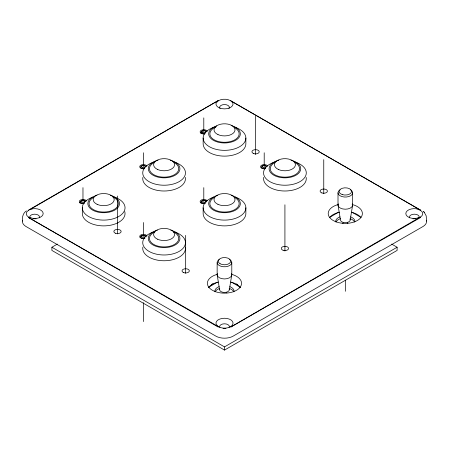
<?xml version="1.0" encoding="UTF-8"?>
<svg xmlns="http://www.w3.org/2000/svg" width="449" height="449" viewBox="0 0 449 449"><rect width="100%" height="100%" fill="white"/><g stroke="black" fill="none" stroke-linecap="round" stroke-linejoin="round"><path stroke-width="0.67" d="M22.45 221.104C22.085 217.355 22.933 212.989 26.379 210.873M229.349 289.611L231.791 274.721L231.791 262.564M350.209 219.875L352.65 204.98L352.65 192.823M218.556 326.743L218.225 327.057L28.36 217.439L218.556 326.743A8.402 4.849 0 0 0 230.444 326.743L232.004 325.514L232.863 324.189A8.542 4.933 0 0 0 224.5 318.246A8.542 4.933 0 0 0 216.137 324.189L217.726 326.182M29.634 209.767L218.225 100.576L28.36 210.194L32.884 208.729A8.542 4.933 0 0 1 43.177 213.561A8.542 4.933 0 0 1 32.884 218.388L28.691 217.12A8.402 4.849 0 0 1 28.691 210.261M419.366 217.585L230.775 327.057L420.64 217.439L420.309 217.12A8.402 4.849 0 0 0 420.309 210.261L416.116 208.729A8.542 4.933 0 0 0 405.823 213.561A8.542 4.933 0 0 0 416.116 218.388L420.309 217.12M391.663 244.093L397.112 247.236L397.112 250.424L224.506 350.08L51.899 250.424L51.899 247.236L57.354 244.093M211.277 284.644L213.079 283.605M208.847 287.124L217.305 282.241M329.673 217.367L338.737 212.136M51.899 247.236L224.506 346.892L397.112 247.236M230.444 100.643L420.64 210.194L230.444 100.643A8.402 4.849 0 0 0 218.556 100.643L216.137 102.933A8.542 4.933 0 0 0 224.5 108.871A8.542 4.933 0 0 0 232.863 102.933L231.274 101.171M351.853 212.136L360.917 217.367M236.46 283.953L237.661 284.644M231.633 282.241L240.092 287.124M423.267 211.367L423.996 212.029M424.254 212.298L426.202 215.879L426.55 221.104M423.794 211.821L424.468 212.523M219.589 289.611L217.148 274.721L217.148 262.564M345.332 280.204L345.332 291.283M338.007 192.823L338.007 204.98L340.449 219.875A4.883 2.817 0 0 0 345.966 222.67A4.883 2.817 0 0 0 350.046 219.146M323.757 159.642L323.757 193.564M284.919 204.783L284.919 250.997M264.208 152.767L264.208 166.691M255.576 116.291L255.576 154.551M245.867 138.017L245.867 143.798A21.361 12.331 0 0 1 224.506 156.129A21.361 12.331 0 0 1 203.15 143.798L203.15 138.017M245.867 207.775L245.867 213.556A21.361 12.331 0 0 1 224.506 225.886A21.361 12.331 0 0 1 203.15 213.556L203.15 207.775M224.506 346.892L224.506 350.08M203.795 117.885L203.795 131.81M203.795 187.643L203.795 201.567M185.673 235.377L185.673 273.284M143.383 152.767L143.383 166.691M143.383 222.524L143.383 236.449M143.383 302.705L143.383 321.579M117.492 196.017L117.492 233.923M82.97 187.643L82.97 201.567M82.324 207.775L82.324 213.556A21.361 12.331 0 0 0 105.363 225.847A21.361 12.331 0 0 0 124.777 211.625M261.251 167.522A3.418 1.976 0 0 1 261.789 167.118M265.578 168.487A2.745 1.583 0 0 1 261.722 167.786A2.745 1.583 0 0 1 263.271 165.63A2.745 1.583 0 0 1 266.858 166.708M200.495 202.881A3.418 1.976 0 0 1 201.377 201.994M205.165 203.363A2.745 1.583 0 0 1 201.219 202.538A2.745 1.583 0 0 1 203.318 200.434A2.745 1.583 0 0 1 206.534 201.994M200.495 133.123A3.418 1.976 0 0 1 201.377 132.236M205.165 133.606A2.745 1.583 0 0 1 201.309 132.904A2.745 1.583 0 0 1 202.858 130.749A2.745 1.583 0 0 1 206.445 131.826M140.425 167.522A3.418 1.976 0 0 1 140.969 167.118M144.752 168.487A2.745 1.583 0 0 1 140.896 167.786A2.745 1.583 0 0 1 142.445 165.63A2.745 1.583 0 0 1 146.032 166.708M79.669 202.881A3.418 1.976 0 0 1 80.556 201.994M84.339 203.363A2.745 1.583 0 0 1 80.483 202.662A2.745 1.583 0 0 1 82.032 200.507A2.745 1.583 0 0 1 85.619 201.584M140.082 237.757A3.418 1.976 0 0 1 140.969 236.876M144.752 238.245A2.745 1.583 0 0 1 140.806 237.414A2.745 1.583 0 0 1 142.905 235.315A2.745 1.583 0 0 1 146.127 236.876M352.403 203.885A7.324 4.226 0 0 1 345.332 209.212A7.324 4.226 0 0 1 338.254 203.885M350.506 189.837A7.324 4.226 0 0 1 350.506 195.815A7.324 4.226 0 0 1 340.151 195.815A7.324 4.226 0 0 1 340.151 189.837M229.186 288.881A4.883 2.817 0 0 1 224.472 292.434A4.883 2.817 0 0 1 219.752 288.881M231.544 273.626A7.324 4.226 0 0 1 224.472 278.947A7.324 4.226 0 0 1 217.395 273.626M229.647 259.573A7.324 4.226 0 0 1 229.647 265.55A7.324 4.226 0 0 1 219.292 265.55A7.324 4.226 0 0 1 219.292 259.573M219.842 327.456A4.883 2.817 0 0 1 224.5 323.796A4.883 2.817 0 0 1 229.158 327.456M426.37 220.263A12.207 7.049 0 0 1 422.997 226.515L233.132 336.133A12.207 7.049 0 0 1 215.868 336.133L26.003 226.515A12.207 7.049 0 0 1 22.63 220.263M33.181 218.843A4.883 2.817 0 0 1 36.083 218.843M412.917 218.843A4.883 2.817 0 0 1 415.819 218.843M223.046 328.46A4.883 2.817 0 0 1 225.954 328.46M231.302 274.249A17.084 9.867 0 0 1 237.959 289.347A17.084 9.867 0 0 1 210.979 289.347A17.084 9.867 0 0 1 217.636 274.249M352.128 204.491A17.084 9.867 0 0 1 358.785 219.589A17.084 9.867 0 0 1 331.805 219.589A17.084 9.867 0 0 1 338.462 204.491M144.937 238.391A3.659 2.116 0 0 1 139.948 237.201A3.659 2.116 0 0 1 142.428 234.434A3.659 2.116 0 0 1 146.986 236.101M205.098 203.571A3.659 2.116 0 0 1 200.372 202.347A3.659 2.116 0 0 1 202.493 199.62A3.659 2.116 0 0 1 207.219 200.843M265.157 168.757A3.659 2.116 0 0 1 260.673 167.264A3.659 2.116 0 0 1 263.26 164.676A3.659 2.116 0 0 1 267.744 166.169M204.744 133.881A3.659 2.116 0 0 1 200.26 132.388A3.659 2.116 0 0 1 202.847 129.795A3.659 2.116 0 0 1 207.331 131.293M144.331 168.757A3.659 2.116 0 0 1 139.847 167.264A3.659 2.116 0 0 1 142.434 164.676A3.659 2.116 0 0 1 146.918 166.169M83.918 203.638A3.659 2.116 0 0 1 79.434 202.145A3.659 2.116 0 0 1 82.021 199.552A3.659 2.116 0 0 1 86.505 201.051M29.971 217.838A4.883 2.817 0 0 1 34.635 214.179A4.883 2.817 0 0 1 39.293 217.838M409.707 217.838A4.883 2.817 0 0 1 414.365 214.179A4.883 2.817 0 0 1 419.029 217.838M220.049 108.535A4.883 2.817 0 0 1 224.5 104.561A4.883 2.817 0 0 1 228.951 108.535M208.516 287.73A17.084 9.867 0 0 1 218.231 282.079M230.713 282.079A17.084 9.867 0 0 1 240.423 287.73M329.684 217.49A17.084 9.867 0 0 1 339.657 212.192M351.533 212.321A17.084 9.867 0 0 1 360.901 217.49M335.65 221.503A9.642 5.568 0 0 1 339.938 216.873M350.647 216.873A9.642 5.568 0 0 1 354.935 221.503M335.981 222.059A9.642 5.568 0 0 1 340.471 218.674M350.113 218.674A9.642 5.568 0 0 1 354.609 222.059M342.851 223.495A2.441 1.409 0 0 1 343.182 222.794M347.408 222.794A2.441 1.409 0 0 1 347.734 223.495M235.186 197.094A21.361 12.331 0 0 1 240.872 215.7A21.361 12.331 0 0 1 208.145 215.7A21.361 12.331 0 0 1 213.831 197.094M231.196 195.315A15.816 9.132 0 0 1 236.915 209.256A15.816 9.132 0 0 1 212.102 209.256A15.816 9.132 0 0 1 217.821 195.315M234.866 197.611A14.649 8.458 0 0 1 234.866 209.571A14.649 8.458 0 0 1 214.151 209.571A14.649 8.458 0 0 1 214.151 197.611M306.162 177.389A21.361 12.331 0 0 1 284.919 191.005A21.361 12.331 0 0 1 263.675 177.389M296.278 162.454A21.361 12.331 0 0 1 301.111 180.941A21.361 12.331 0 0 1 268.732 180.941A21.361 12.331 0 0 1 273.559 162.454M274.238 162.218A21.361 12.331 0 0 1 276.101 161.662M293.741 161.662A21.361 12.331 0 0 1 295.599 162.218M290.974 160.271A15.816 9.132 0 0 1 297.468 174.268A15.816 9.132 0 0 1 272.369 174.268A15.816 9.132 0 0 1 278.868 160.271M295.279 162.729A14.649 8.458 0 0 1 295.279 174.689A14.649 8.458 0 0 1 274.564 174.689A14.649 8.458 0 0 1 274.564 162.729M233.963 126.96A21.361 12.331 0 0 1 241.164 145.734A21.361 12.331 0 0 1 207.853 145.734A21.361 12.331 0 0 1 215.054 126.96M231.196 125.557A15.816 9.132 0 0 1 237.195 139.285A15.816 9.132 0 0 1 212.691 139.903A15.816 9.132 0 0 1 216.598 125.922M234.866 127.853A14.649 8.458 0 0 1 234.305 140.116A14.649 8.458 0 0 1 213.123 139.151A14.649 8.458 0 0 1 215.902 126.988M185.336 177.389A21.361 12.331 0 0 1 164.098 191.005A21.361 12.331 0 0 1 142.855 177.389M175.452 162.454A21.361 12.331 0 0 1 180.285 180.941A21.361 12.331 0 0 1 147.906 180.941A21.361 12.331 0 0 1 152.739 162.454M153.418 162.218A21.361 12.331 0 0 1 155.275 161.662M172.916 161.662A21.361 12.331 0 0 1 174.773 162.218M170.149 160.271A15.816 9.132 0 0 1 176.648 174.268A15.816 9.132 0 0 1 151.549 174.268A15.816 9.132 0 0 1 158.042 160.271M174.453 162.729A14.649 8.458 0 0 1 174.453 174.689A14.649 8.458 0 0 1 153.738 174.689A14.649 8.458 0 0 1 153.738 162.729M114.36 197.094A21.361 12.331 0 0 1 120.046 215.7A21.361 12.331 0 0 1 87.319 215.7A21.361 12.331 0 0 1 93.005 197.094M110.37 195.315A15.816 9.132 0 0 1 116.089 209.256A15.816 9.132 0 0 1 91.276 209.256A15.816 9.132 0 0 1 96.995 195.315M112.901 197.016A14.649 8.458 0 0 1 114.736 209.139A14.649 8.458 0 0 1 93.695 209.773A14.649 8.458 0 0 1 93.325 197.611M214.83 291.261A9.642 5.568 0 0 1 219.118 286.63M229.826 286.63A9.642 5.568 0 0 1 234.114 291.261M215.155 291.816A9.642 5.568 0 0 1 219.651 288.432M229.293 288.432A9.642 5.568 0 0 1 233.783 291.816M226.582 292.552A2.441 1.409 0 0 1 226.829 292.888M185.336 247.146A21.361 12.331 0 0 1 164.098 260.762A21.361 12.331 0 0 1 142.855 247.146M174.773 231.976A21.361 12.331 0 0 1 180.459 250.581A21.361 12.331 0 0 1 147.732 250.581A21.361 12.331 0 0 1 153.418 231.976M170.783 230.191A15.816 9.132 0 0 1 176.502 244.133A15.816 9.132 0 0 1 151.689 244.133A15.816 9.132 0 0 1 157.408 230.191M173.314 231.897A14.649 8.458 0 0 1 174.807 244.234A14.649 8.458 0 0 1 153.384 244.234A14.649 8.458 0 0 1 154.877 231.897M262.923 167.258A1.813 1.05 0 0 0 265.96 166.787A1.813 1.05 0 0 0 263.737 165.507A1.813 1.05 0 0 0 262.923 167.258M202.51 202.14A1.813 1.05 0 0 0 205.547 201.668A1.813 1.05 0 0 0 203.324 200.383A1.813 1.05 0 0 0 202.51 202.14M202.51 132.382A1.813 1.05 0 0 0 205.547 131.911A1.813 1.05 0 0 0 203.324 130.625A1.813 1.05 0 0 0 202.51 132.382M142.103 167.258A1.813 1.05 0 0 0 145.134 166.787A1.813 1.05 0 0 0 142.911 165.507A1.813 1.05 0 0 0 142.103 167.258M81.69 202.14A1.813 1.05 0 0 0 84.721 201.668A1.813 1.05 0 0 0 82.504 200.383A1.813 1.05 0 0 0 81.69 202.14M142.103 237.016A1.813 1.05 0 0 0 145.134 236.544A1.813 1.05 0 0 0 142.911 235.265A1.813 1.05 0 0 0 142.103 237.016M342.194 194.563A6.264 3.62 0 0 0 351.595 191.431A6.264 3.62 0 0 0 342.194 188.294A6.264 3.62 0 0 0 342.194 194.563M220.038 263.726A6.264 3.62 0 0 0 230.522 262.104A6.264 3.62 0 0 0 222.85 257.67A6.264 3.62 0 0 0 220.038 263.726M253.32 153.435A3.659 2.116 0 0 0 259.202 152.065A3.659 2.116 0 0 0 254.207 149.809A3.659 2.116 0 0 0 253.32 153.435M115.662 233.323A3.659 2.116 0 0 0 121.151 231.493A3.659 2.116 0 0 0 115.662 229.663A3.659 2.116 0 0 0 115.662 233.323M321.826 192.93A3.659 2.116 0 0 0 327.416 191.201A3.659 2.116 0 0 0 322.028 189.27A3.659 2.116 0 0 0 321.826 192.93M283.089 250.261A3.659 2.116 0 0 0 288.584 248.432A3.659 2.116 0 0 0 283.089 246.602A3.659 2.116 0 0 0 283.089 250.261M183.534 272.571A3.659 2.116 0 0 0 189.315 271.067A3.659 2.116 0 0 0 184.169 268.929A3.659 2.116 0 0 0 183.534 272.571M217.961 204.34A10.495 6.062 0 0 0 234.889 200.512A10.495 6.062 0 0 0 220.678 193.962A10.495 6.062 0 0 0 217.961 204.34M278.369 169.458A10.495 6.062 0 0 0 295.296 165.63A10.495 6.062 0 0 0 281.091 159.081A10.495 6.062 0 0 0 278.369 169.458M217.961 134.582A10.495 6.062 0 0 0 234.889 130.754A10.495 6.062 0 0 0 220.678 124.205A10.495 6.062 0 0 0 217.961 134.582M157.548 169.458A10.495 6.062 0 0 0 174.476 165.63A10.495 6.062 0 0 0 160.265 159.081A10.495 6.062 0 0 0 157.548 169.458M97.136 204.34A10.495 6.062 0 0 0 114.063 200.512A10.495 6.062 0 0 0 99.852 193.962A10.495 6.062 0 0 0 97.136 204.34M157.548 239.216A10.495 6.062 0 0 0 174.476 235.388A10.495 6.062 0 0 0 160.265 228.838A10.495 6.062 0 0 0 157.548 239.216"/></g></svg>
